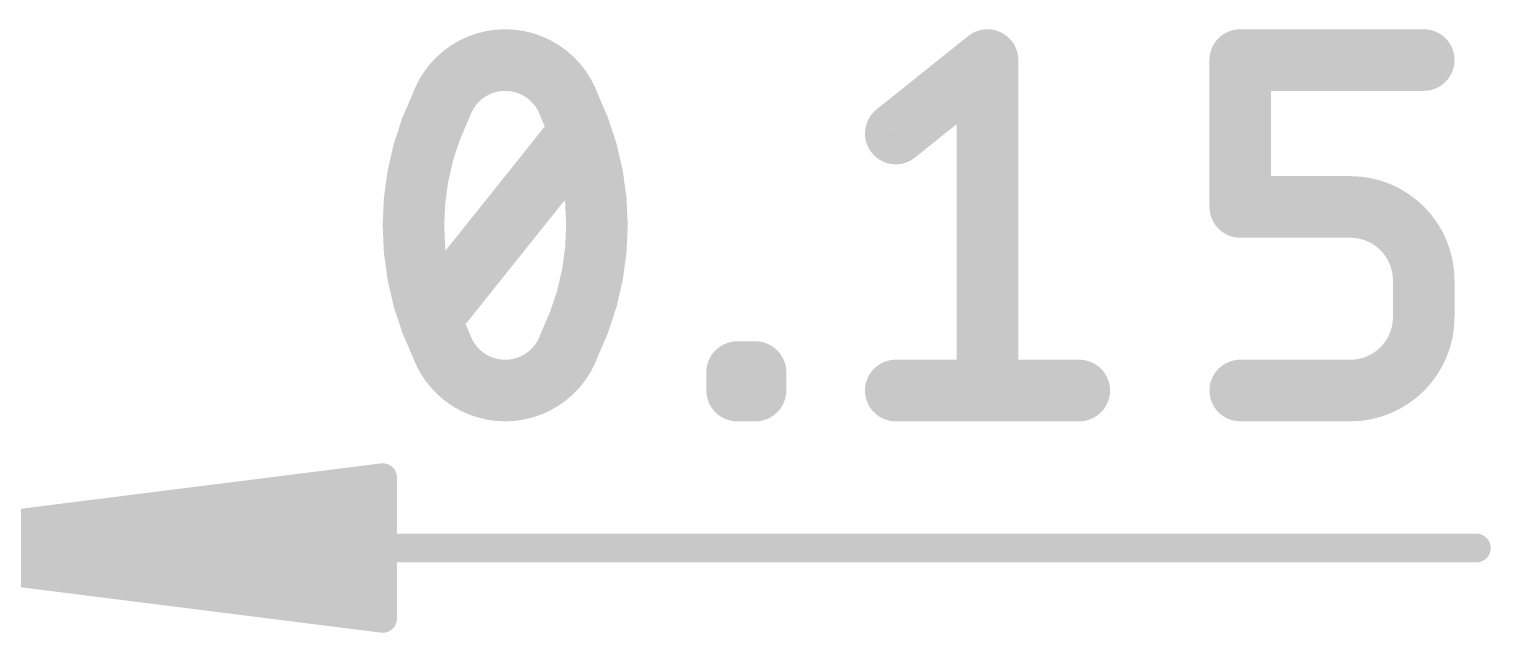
# Model space of a CAD drawing. Extents: x -28.7 to 57.9, y -15.3 to 34.1.
# Drawn here: x 28.94 to 35.57, y 27.56 to 30.29 of the extents above; entities that cross this region are included whole.
import ezdxf

# ---------------------------------------------------------------- set-up
doc = ezdxf.new("R2010")
doc.units = 0
doc.layers.add('47', color=253, linetype='CONTINUOUS')

msp = doc.modelspace()

# ---------------------------------------------------------------- linework, layer by layer
at = {"layer": '47'}
for points, const_width in [([(31.096, 30.1528, 0.3205), (30.8046, 29.9447)], 0.2794), ([(31.3874, 29.9447, 0.3205), (31.096, 30.1528)], 0.2794), ([(31.096, 30.2226, 1), (31.096, 30.083)], 0.1397), ([(31.096, 30.083, 1), (31.096, 30.2227)], 0.1397), ([(33.3542, 30.1528, 1), (33.2145, 30.1528)], 0.1397), ([(33.328, 30.0983, 1), (33.2407, 30.2073)], 0.1397), ([(34.501, 30.1528, 1), (34.3613, 30.1528)], 0.1397), ([(34.4312, 30.2227, 1), (34.4312, 30.083)], 0.1397), ([(35.2637, 30.083, 1), (35.2637, 30.2227)], 0.1397), ([(30.8046, 29.9447, 0.1139), (30.6797, 29.4035)], 0.2794), ([(30.8674, 29.9141, 1), (30.7418, 29.9753)], 0.1397), ([(31.5123, 29.4035, 0.1139), (31.3874, 29.9447)], 0.2794), ([(31.4502, 29.9753, 1), (31.3246, 29.9141)], 0.1397), ([(30.7385, 29.9673, 1), (30.8707, 29.922)], 0.1397), ([(31.3213, 29.922, 1), (31.4534, 29.9673)], 0.1397), ([(31.4835, 29.7761, 1), (31.3745, 29.8634)], 0.1397), ([(32.8244, 29.8743, 1), (32.9117, 29.7652)], 0.1397), ([(34.4312, 29.5566, 1), (34.4312, 29.4169)], 0.1397), ([(35.2637, 29.1537, 0.4142), (34.9307, 29.4868)], 0.2794), ([(34.9307, 29.5566, 1), (34.9307, 29.4169)], 0.1397), ([(34.9307, 29.4169, 1), (34.9307, 29.5566)], 0.1397), ([(30.6797, 29.4035, 0.1139), (30.8046, 28.8623)], 0.2794), ([(30.7495, 29.4035, 1), (30.6099, 29.4035)], 0.1397), ([(31.3874, 28.8623, 0.1139), (31.5123, 29.4035)], 0.2794), ([(31.5821, 29.4035, 1), (31.4424, 29.4035)], 0.1397), ([(34.3613, 29.4868, 1), (34.501, 29.4868)], 0.1397), ([(30.6099, 29.4035, 1), (30.7495, 29.4035)], 0.1397), ([(31.4424, 29.4035, 1), (31.5821, 29.4035)], 0.1397), ([(35.3336, 29.1537, 1), (35.1939, 29.1537)], 0.1397), ([(35.1939, 29.1537, 1), (35.3336, 29.1537)], 0.1397), ([(34.9307, 28.6542, 0.4142), (35.2637, 28.9872)], 0.2794), ([(35.3336, 28.9872, 1), (35.1939, 28.9872)], 0.1397), ([(30.7084, 29.0309, 1), (30.8175, 28.9436)], 0.1397), ([(35.1939, 28.9872, 1), (35.3336, 28.9872)], 0.1397), ([(30.8707, 28.885, 1), (30.7385, 28.8397)], 0.1397), ([(30.8046, 28.8623, 0.3205), (31.096, 28.6542)], 0.2794), ([(31.096, 28.6542, 0.3205), (31.3874, 28.8623)], 0.2794), ([(31.4534, 28.8397, 1), (31.3213, 28.885)], 0.1397), ([(30.7418, 28.8317, 1), (30.8674, 28.8929)], 0.1397), ([(31.3246, 28.8929, 1), (31.4502, 28.8317)], 0.1397), ([(32.2184, 28.7375, 1), (32.0787, 28.7375)], 0.1397), ([(32.1485, 28.8073, 1), (32.1485, 28.6676)], 0.1397), ([(32.3016, 28.7375, 1), (32.1619, 28.7375)], 0.1397), ([(32.2318, 28.6676, 1), (32.2318, 28.8073)], 0.1397), ([(31.096, 28.724, 1), (31.096, 28.5844)], 0.1397), ([(31.096, 28.5844, 1), (31.096, 28.724)], 0.1397), ([(32.1485, 28.7241, 1), (32.1485, 28.5844)], 0.1397), ([(32.2318, 28.5844, 1), (32.2318, 28.7241)], 0.1397), ([(32.8681, 28.7241, 1), (32.8681, 28.5844)], 0.1397), ([(33.7006, 28.5844, 1), (33.7006, 28.7241)], 0.1397), ([(34.4312, 28.7241, 1), (34.4312, 28.5844)], 0.1397), ([(34.9307, 28.7241, 1), (34.9307, 28.5844)], 0.1397), ([(34.9307, 28.5844, 1), (34.9307, 28.7241)], 0.1397), ([(32.0787, 28.6542, 1), (32.2184, 28.6542)], 0.1397), ([(32.1619, 28.6542, 1), (32.3016, 28.6542)], 0.1397), ([(33.2145, 28.6542, 1), (33.3542, 28.6542)], 0.1397), ([(30.5725, 28.2592, 1), (30.5075, 28.2592)], 0.065), ([(30.5441, 28.227, 1), (30.5359, 28.2915)], 0.065), ([(30.5433, 28.1677, 1), (30.5367, 28.2323)], 0.065), ([(30.5417, 28.0375, 1), (30.5383, 28.1025)], 0.065), ([(35.5028, 27.9075, 1), (35.5028, 27.9725)], 0.065), ([(30.5383, 27.7775, 1), (30.5417, 27.8425)], 0.065), ([(30.5367, 27.6477, 1), (30.5433, 27.7123)], 0.065), ([(30.5075, 27.6208, 1), (30.5725, 27.6208)], 0.065), ([(30.5359, 27.5885, 1), (30.5441, 27.653)], 0.065)]:
    msp.add_lwpolyline(points, format="xyb", dxfattribs=dict(at, const_width=const_width))
for points, const_width in [([(32.8681, 29.8198), (33.2843, 30.1528)], 0.2794), ([(33.2843, 30.1528), (33.2843, 28.6542)], 0.2794), ([(34.4312, 29.4868), (34.4312, 30.1528)], 0.2794), ([(34.4312, 30.1528), (35.2637, 30.1528)], 0.2794), ([(30.763, 28.9872), (31.429, 29.8198)], 0.2794), ([(34.9307, 29.4868), (34.4312, 29.4868)], 0.2794), ([(35.2637, 28.9872), (35.2637, 29.1537)], 0.2794), ([(32.1485, 28.6542), (32.1485, 28.7375)], 0.2794), ([(32.1485, 28.7375), (32.2318, 28.7375)], 0.2794), ([(32.2318, 28.7375), (32.2318, 28.6542)], 0.2794), ([(32.2318, 28.6542), (32.1485, 28.6542)], 0.2794), ([(32.8681, 28.6542), (33.7006, 28.6542)], 0.2794), ([(34.4312, 28.6542), (34.9307, 28.6542)], 0.2794), ([(28.005, 27.94), (30.54, 28.2592)], 0.13), ([(30.54, 28.2592), (30.54, 27.6208)], 0.13), ([(28.005, 27.94), (30.54, 28.2)], 0.13), ([(28.005, 27.94), (30.54, 28.07)], 0.13), ([(28.005, 27.94), (35.5028, 27.94)], 0.13), ([(30.54, 27.6208), (28.005, 27.94)], 0.13), ([(30.54, 27.81), (28.005, 27.94)], 0.13), ([(30.54, 27.68), (28.005, 27.94)], 0.13)]:
    msp.add_lwpolyline(points, dxfattribs=dict(at, const_width=const_width))

doc.saveas('drawing.dxf')
